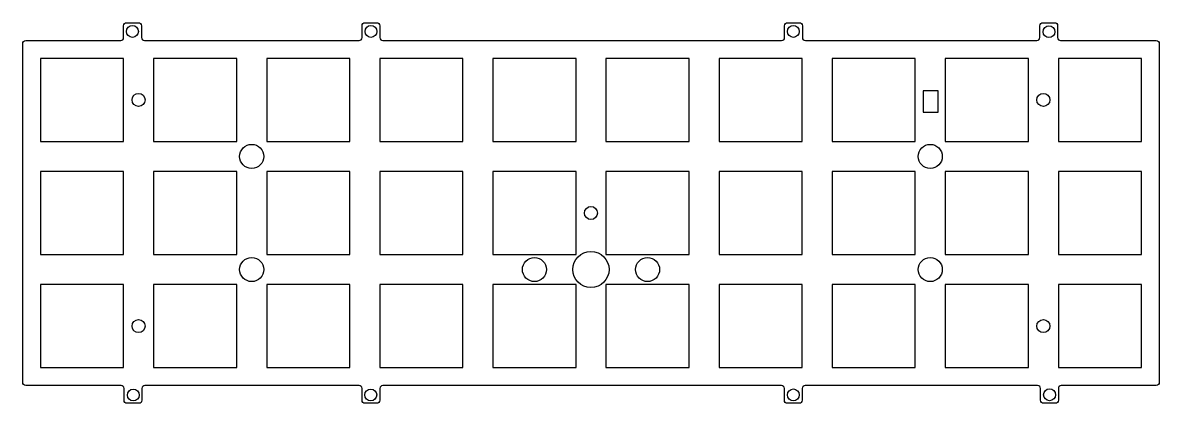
# Model space of a CAD drawing. Header units: inches. Extents: x 322 to 514, y 161 to 225.
import ezdxf

# ---------------------------------------------------------------- set-up
doc = ezdxf.new("R2010")
doc.units = ezdxf.units.IN
doc.header["$MEASUREMENT"] = 0

msp = doc.modelspace()

# ---------------------------------------------------------------- linework, layer by layer
msp.add_lwpolyline([(513.4, 164.01), (497.4, 164.01, 0.414214), (496.9, 163.51), (496.9, 161.51, -0.414214), (496.4, 161.01), (494.4, 161.01, -0.414214), (493.9, 161.51), (493.9, 163.51, 0.414214), (493.4, 164.01), (454.25, 164.01, 0.414214), (453.75, 163.51), (453.75, 161.51, -0.414214), (453.25, 161.01), (451.25, 161.01, -0.414214), (450.75, 161.51), (450.75, 163.51, 0.414214), (450.25, 164.01), (383.1, 164.01, 0.414214), (382.6, 163.51), (382.6, 161.51, -0.414214), (382.1, 161.01), (380.1, 161.01, -0.414214), (379.6, 161.51), (379.6, 163.51, 0.414214), (379.1, 164.01), (343.02, 164.01, 0.414214), (342.52, 163.51), (342.52, 161.51, -0.414214), (342.02, 161.01), (340.02, 161.01, -0.414214), (339.52, 161.51), (339.52, 163.51, 0.414214), (339.02, 164.01), (322.95, 164.01, -0.414214), (322.45, 164.51), (322.45, 221.61, -0.414214), (322.95, 222.11), (338.95, 222.11, 0.414214), (339.45, 222.61), (339.45, 224.61, -0.414214), (339.95, 225.11), (341.95, 225.11, -0.414214), (342.45, 224.61), (342.45, 222.61, 0.414214), (342.95, 222.11), (379.1, 222.11, 0.414214), (379.6, 222.61), (379.6, 224.61, -0.414214), (380.1, 225.11), (382.1, 225.11, -0.414214), (382.6, 224.61), (382.6, 222.61, 0.414214), (383.1, 222.11), (450.28, 222.11, 0.414214), (450.78, 222.61), (450.78, 224.61, -0.414214), (451.28, 225.11), (453.28, 225.11, -0.414214), (453.78, 224.61), (453.78, 222.61, 0.414214), (454.28, 222.11), (493.28, 222.11, 0.414214), (493.78, 222.61), (493.78, 224.61, -0.414214), (494.28, 225.11), (496.28, 225.11, -0.414214), (496.78, 224.61), (496.78, 222.61, 0.414214), (497.28, 222.11), (513.4, 222.11, -0.414214), (513.9, 221.61), (513.9, 164.51, -0.414214)], format="xyb", close=True)
for points in [[(325.45, 205.11), (339.45, 205.11), (339.45, 219.11), (325.45, 219.11)], [(344.5, 219.11), (344.5, 205.11), (358.5, 205.11), (358.5, 219.11)], [(363.55, 219.11), (363.55, 205.11), (377.55, 205.11), (377.55, 219.11)], [(396.6, 205.11), (396.6, 219.11), (382.6, 219.11), (382.6, 205.11)], [(401.65, 205.11), (415.65, 205.11), (415.65, 219.11), (401.65, 219.11)], [(434.7, 219.11), (420.7, 219.11), (420.7, 205.11), (434.7, 205.11)], [(439.75, 219.11), (439.75, 205.11), (453.75, 205.11), (453.75, 219.11)], [(472.8, 219.11), (458.8, 219.11), (458.8, 205.11), (472.8, 205.11)], [(477.85, 219.11), (477.85, 205.11), (491.85, 205.11), (491.85, 219.11)], [(496.9, 205.11), (510.9, 205.11), (510.9, 219.11), (496.9, 219.11)], [(476.64, 213.63), (474.1, 213.63), (474.1, 210.07), (476.64, 210.07)], [(339.45, 200.06), (325.45, 200.06), (325.45, 186.06), (339.45, 186.06)], [(344.5, 186.06), (358.5, 186.06), (358.5, 200.06), (344.5, 200.06)], [(377.55, 200.06), (363.55, 200.06), (363.55, 186.06), (377.55, 186.06)], [(382.6, 186.06), (396.6, 186.06), (396.6, 200.06), (382.6, 200.06)], [(415.65, 186.06), (415.65, 200.06), (401.65, 200.06), (401.65, 186.06)], [(420.7, 186.06), (434.7, 186.06), (434.7, 200.06), (420.7, 200.06)], [(453.75, 186.06), (453.75, 200.06), (439.75, 200.06), (439.75, 186.06)], [(458.8, 200.06), (458.8, 186.06), (472.8, 186.06), (472.8, 200.06)], [(491.85, 200.06), (477.85, 200.06), (477.85, 186.06), (491.85, 186.06)], [(510.9, 186.06), (510.9, 200.06), (496.9, 200.06), (496.9, 186.06)], [(325.45, 181.01), (325.45, 167.01), (339.45, 167.01), (339.45, 181.01)], [(344.5, 167.01), (358.5, 167.01), (358.5, 181.01), (344.5, 181.01)], [(363.55, 167.01), (377.55, 167.01), (377.55, 181.01), (363.55, 181.01)], [(396.6, 167.01), (396.6, 181.01), (382.6, 181.01), (382.6, 167.01)], [(415.65, 167.01), (415.65, 181.01), (401.65, 181.01), (401.65, 167.01)], [(434.7, 181.01), (420.7, 181.01), (420.7, 167.01), (434.7, 167.01)], [(439.75, 181.01), (439.75, 167.01), (453.75, 167.01), (453.75, 181.01)], [(472.8, 167.01), (472.8, 181.01), (458.8, 181.01), (458.8, 167.01)], [(491.85, 167.01), (491.85, 181.01), (477.85, 181.01), (477.85, 167.01)], [(496.9, 167.01), (510.9, 167.01), (510.9, 181.01), (496.9, 181.01)]]:
    msp.add_lwpolyline(points, close=True)
at = {"linetype": 'Continuous'}
for centre in [(340.93, 223.64), (381.11, 223.64), (452.26, 223.65), (495.32, 223.6), (341.07, 162.4), (381.08, 162.41), (452.26, 162.42), (495.42, 162.44)]:
    msp.add_circle(centre, 1, dxfattribs=at)
for centre, radius in [((341.97, 212.11), 1.1), ((494.37, 212.11), 1.1), ((361.02, 202.59), 2.03), ((475.32, 202.59), 2.03), ((418.17, 193.06), 1.1), ((418.17, 183.54), 3.05), ((361.02, 183.54), 2.03), ((408.65, 183.54), 2.03), ((427.7, 183.54), 2.03), ((475.32, 183.54), 2.03), ((341.97, 174.01), 1.1), ((494.37, 174.01), 1.1)]:
    msp.add_circle(centre, radius)

doc.saveas('drawing.dxf')
